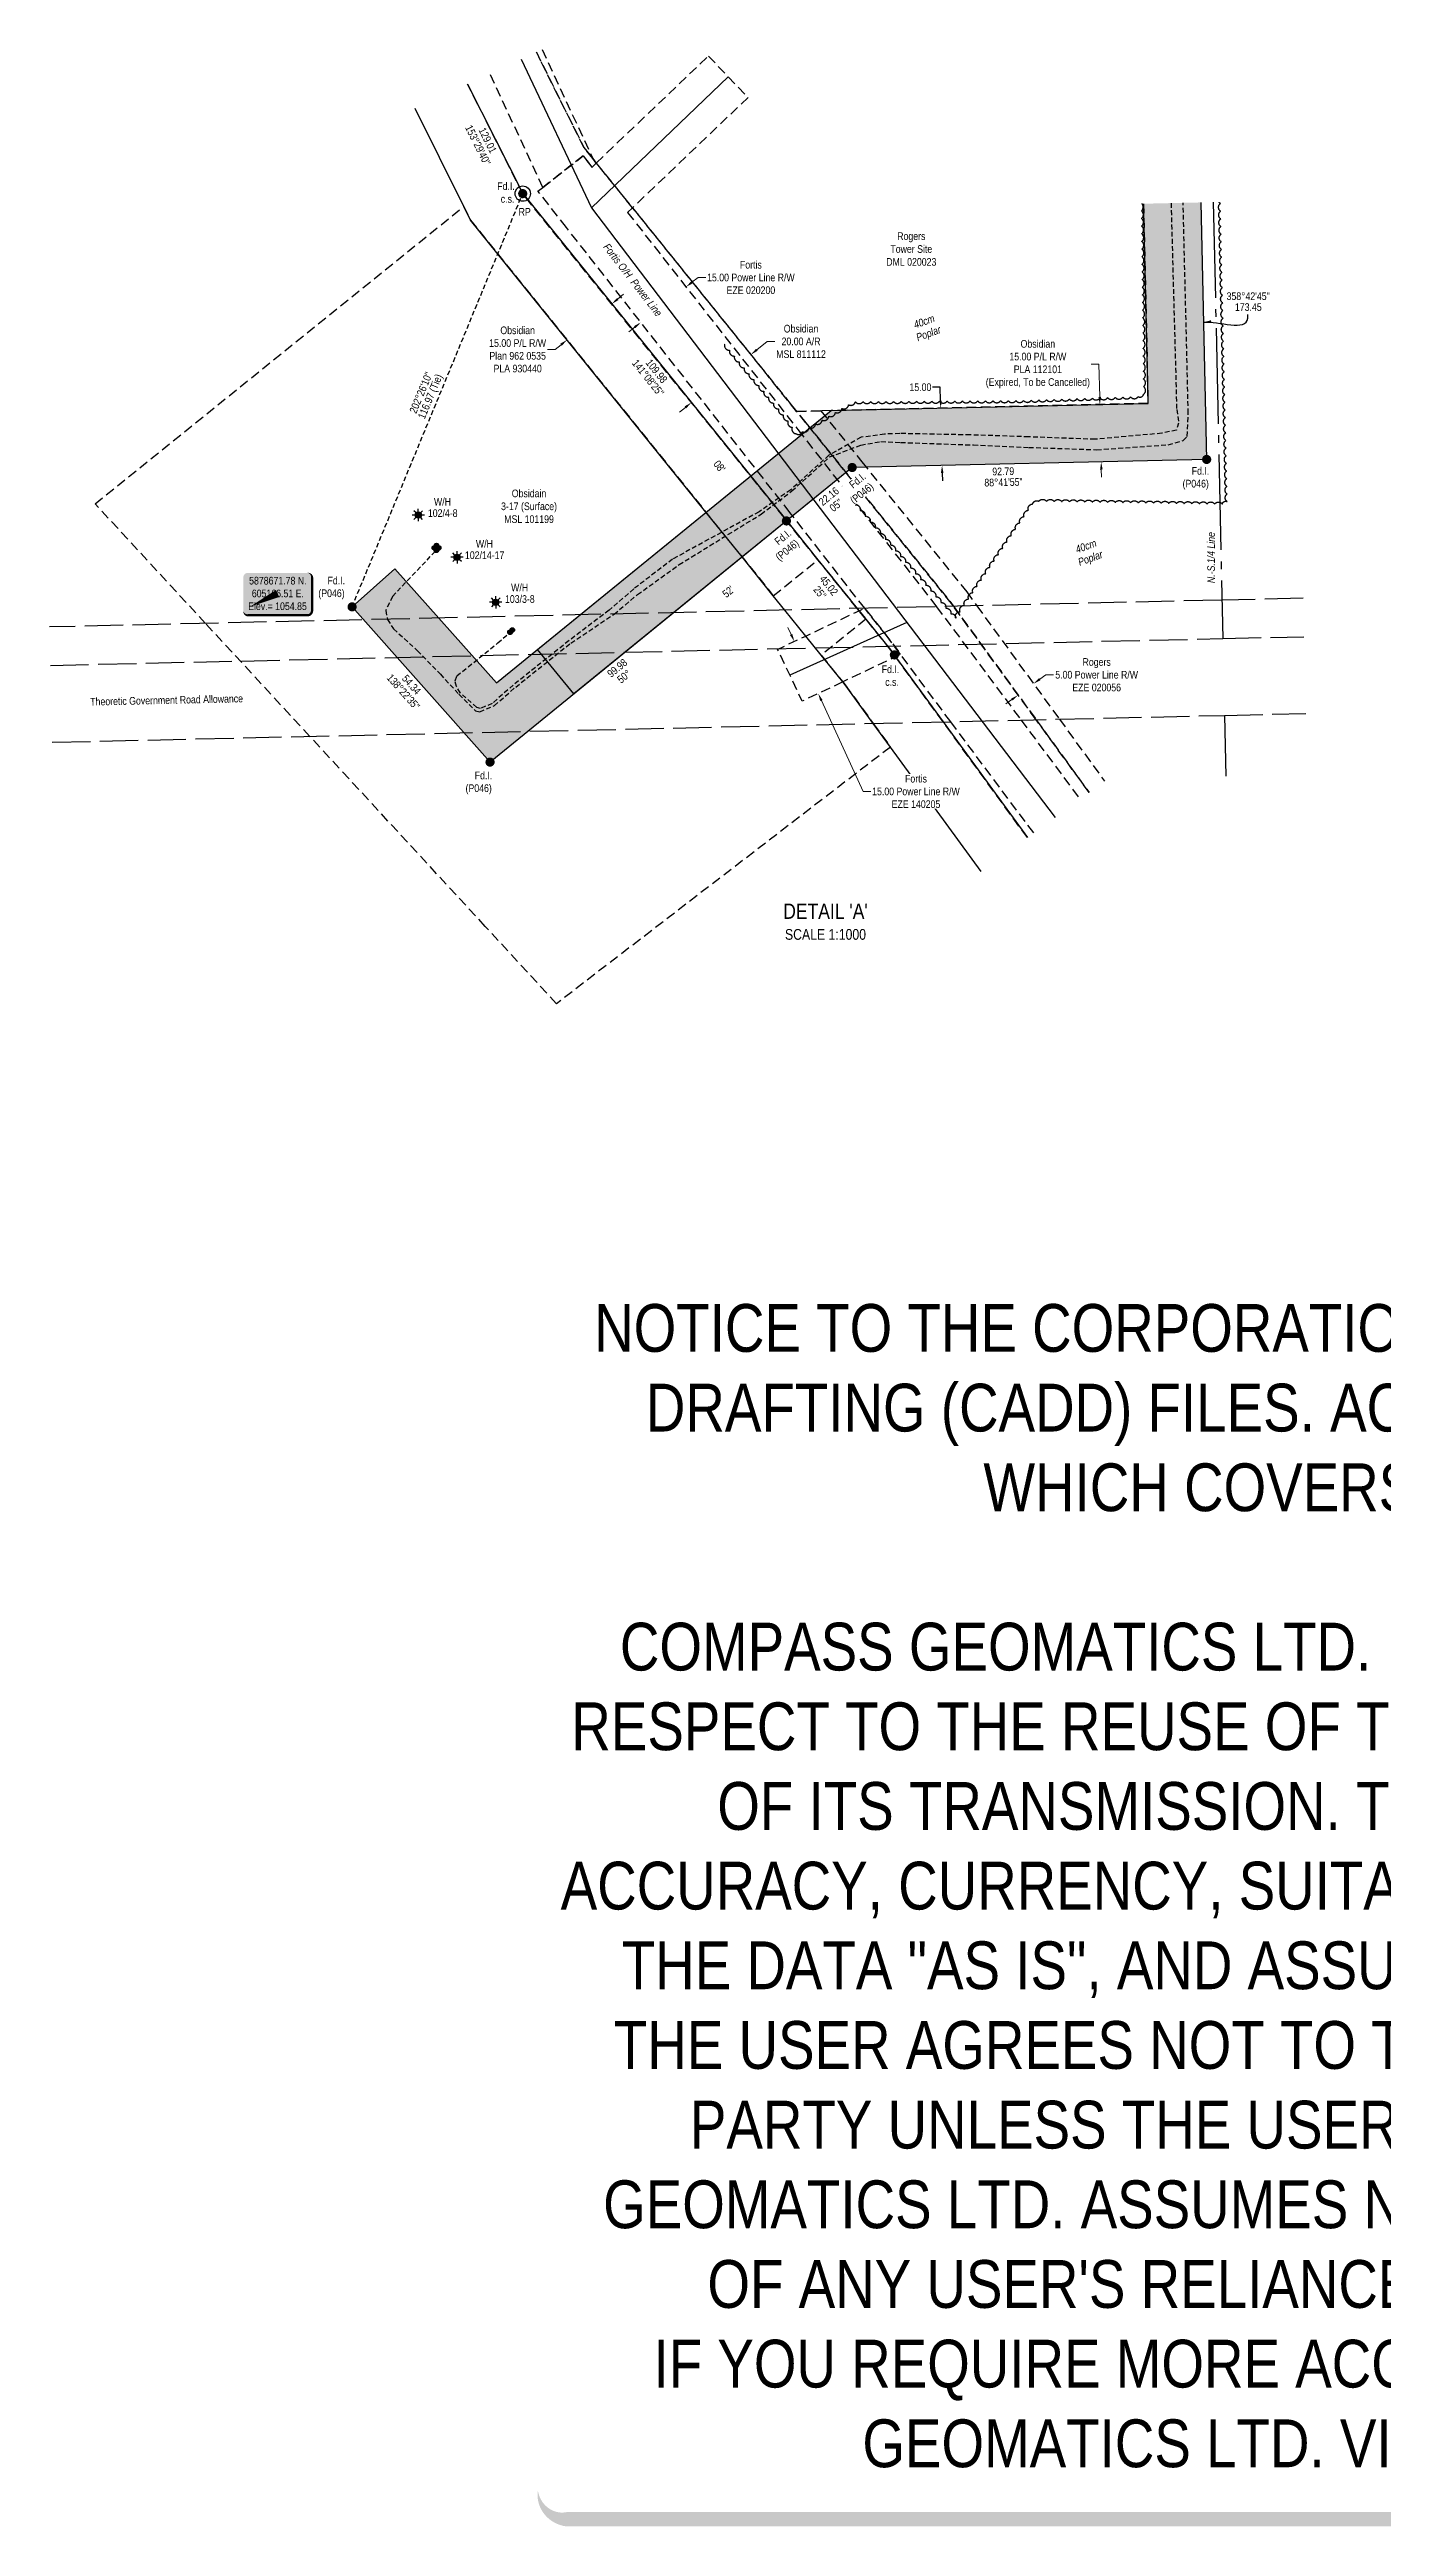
# Model space of a CAD drawing. Extents: x 602678 to 607820, y 5875898 to 5879587.
# Drawn here: x 602678 to 604421, y 5875898 to 5879138 of the extents above; entities that cross this region are included whole.
import ezdxf
from ezdxf.enums import TextEntityAlignment as Align

# ---------------------------------------------------------------- set-up
doc = ezdxf.new("R2010")
doc.units = 0
doc.header["$LTSCALE"] = 5
doc.header["$PDMODE"] = 34
doc.header["$PDSIZE"] = 0.03
for name, pattern in [('0', [1, 1, 0]), ('foc-ACCESSROAD', [3.75, 2.5, -1.25]), ('foc-FLOWLINE', [3.75, 2.5, -1.25]), ('foc-QUARTERLINE', [33, 25, -3, 2, -3]), ('foc-TIELINE', [1.875, 1.25, -0.625]), ('foc-UNSURVEYED', [12.5, 10, -2.5]), ('UG_PIPE', [1.875, 1.25, -0.625])]:
    doc.linetypes.add(name, pattern=pattern)
doc.layers.get('Defpoints').update_dxf_attribs({"color": 9})
for name, color, linetype in [('10', 1, 'Continuous'), ('35', 37, 'Continuous'), ('AS-PIPE-UG', 44, 'UG_PIPE'), ('AS-POWER', 104, 'foc-POWER'), ('AS-POWER-T', 104, 'Continuous'), ('AS-SYMBOL', 7, 'Continuous'), ('C-RW', 13, 'Continuous'), ('C-WS', 13, 'foc-ACCESSROAD'), ('C-WS-S', 8, 'Continuous'), ('DETAIL-T', 7, 'Continuous'), ('F-EZE', 190, 'foc-FLOWLINE'), ('F-WS', 190, 'foc-ACCESSROAD'), ('L-BD', 7, 'Continuous'), ('L-MON', 1, 'Continuous'), ('L-QSEC', 8, 'foc-QUARTERLINE'), ('L-ROAD-T', 7, 'Continuous'), ('L-SECQ', 8, 'foc-QUARTERLINE'), ('L-TIE', 7, 'foc-TIELINE'), ('L-USEC', 7, 'foc-UNSURVEYED'), ('P-PROPOSED', 10, 'Continuous'), ('P-PROPOSED-H', 21, 'Continuous'), ('P-TXT', 4, 'Continuous'), ('T-BUSH', 110, '0'), ('T-BUSH-T', 110, 'Continuous')]:
    doc.layers.add(name, color=color, linetype=linetype)
for name, color, linetype, lineweight in [('C-AR-T', 13, 'Continuous', 9), ('C-RW-T', 13, 'Continuous', 9), ('C-WS-T', 13, 'Continuous', 9), ('F-EZE-T', 190, 'Continuous', 9), ('F-WS-T', 190, 'Continuous', 9)]:
    doc.layers.add(name, color=color, linetype=linetype, lineweight=lineweight)
doc.layers.add('DISCLAIMER', color=7, linetype='Continuous', plot=False)
doc.styles.add('80', font='ARIALN.TTF', dxfattribs={"height": 10})
doc.styles.add('80CG', font='ARIALN.TTF', dxfattribs={"height": 10})
doc.styles.add('80L', font='ARIALN.TTF', dxfattribs={"height": 10})
doc.styles.add('80LS', font='ARIALNI.TTF', dxfattribs={"height": 10})
doc.styles.add('foc-LtypeFont', font='ARIALN.TTF', dxfattribs={"height": 7.35})
doc.styles.get("Standard").update_dxf_attribs({"font": 'ARIALN.TTF'})
doc.linetypes.add('foc-POWER', pattern='A,6,-1,["P",foc-LtypeFont,S=0.2,R=0,X=-0.625,Y=-0.75],-1.24,4', length=12.24)
doc.dimstyles.new('Compass 5 000', dxfattribs={"dimscale": 5, "dimtxt": 9, "dimasz": 2, "dimexe": 0.2, "dimexo": 0.0625, "dimgap": 0.5, "dimtad": 0, "dimtih": 1, "dimtoh": 1, "dimzin": 0, "dimdsep": 46, "dimtxsty": '80CG', "dimcen": 0.1, "dimse1": 1, "dimse2": 1, "dimclrd": 256, "dimclrt": 256, "dimaunit": 1, "dimadec": 4, "dimazin": 0, "dimtfac": 0.06, "dimtofl": 0, "dimtmove": 0, "dimatfit": 1, "dimfxl": 0.2, "dimtolj": 1, "dimtzin": 0, "dimlwd": -1, "dimarcsym": 0})

# ---------------------------------------------------------------- blocks, each defined once
blk = doc.blocks.new('fdia')
at = {"color": 255, "const_width": 1}
blk.add_lwpolyline([(-0.5, 0, 1), (0.5, 0, 1)], format="xyb", close=True, dxfattribs=at)
blk = doc.blocks.new('Fdiaa')
blk.add_blockref('fdia', (0, 0))
blk = doc.blocks.new('fdib')
at = {"color": 1, "const_width": 1.6}
blk.add_lwpolyline([(-0.4, 0, 1), (0.4, 0, 1)], format="xyb", close=True, dxfattribs=at)
at = {"color": 1}
blk.add_circle((0, 0), 0.8, dxfattribs=at)
blk = doc.blocks.new('Fdibb')
blk.add_blockref('fdib', (0, 0))
blk = doc.blocks.new('fdicc')
for name in ['Fdibb', 'Fdiaa']:
    blk.add_blockref(name, (0, 0))
blk = doc.blocks.new('FDI')
blk.add_blockref('fdicc', (0, 0))
blk = doc.blocks.new('GAS')
h = blk.add_hatch(color=255)
h.dxf.hatch_style = 1
edge = h.paths.add_edge_path()
edge.add_arc((0, 0), 0.9, 0, 360)
for p, q in [((-0.81, 0), (-1.62, 0)), ((-0.57, 0.57), (-1.14, 1.14)), ((0, 0.81), (0, 1.62)), ((0.57, 0.57), (1.14, 1.14)), ((1.62, 0), (0.81, 0)), ((-0.57, -0.57), (-1.14, -1.14)), ((0, -0.81), (0, -1.62)), ((1.14, -1.14), (0.57, -0.57))]:
    blk.add_line(p, q)
blk.add_circle((0, 0), 0.8)
blk = doc.blocks.new('RISER')
h = blk.add_hatch(color=255)
h.dxf.hatch_style = 1
edge = h.paths.add_edge_path()
edge.add_arc((0, 0), 0.7, 0, 360)
blk.add_hatch(color=13).paths.add_polyline_path([(0.58, -0.15), (-0.58, -0.15, 0.774597)])
at = {"color": 13}
blk.add_line((-0.58, -0.15), (0.58, -0.15), dxfattribs=at)
blk.add_circle((0, 0), 0.6, dxfattribs=at)
blk = doc.blocks.new('*D597')
at = {"layer": 'Defpoints', "color": 0, "transparency": 16777216}
for p in [(603815.4, 5878668), (603843.1, 5878668.6), (603817.1, 5878593)]:
    blk.add_point(p, dxfattribs=at)
at = {"layer": 'P-TXT', "transparency": 16777216}
for p, q in [((603842.4, 5878695.9), (603832.4, 5878695.9)), ((603842.8, 5878678.6), (603842.4, 5878695.9)), ((603845, 5878583.6), (603845.2, 5878573.6))]:
    blk.add_line(p, q, dxfattribs=at)
for points in [[(603844.5, 5878678.6), (603841.2, 5878678.5), (603843.1, 5878668.6)], [(603846.7, 5878583.7), (603843.3, 5878583.6), (603844.8, 5878593.6)]]:
    blk.add_solid(points, dxfattribs=at)
at = {"layer": 'P-TXT', "transparency": 16777216, "insert": (603816.5, 5878695.9), "char_height": 10, "attachment_point": 5, "style": '80CG'}
blk.add_mtext('\\A1;15.00', dxfattribs=at)
blk = doc.blocks.new('*D598')
at = {"layer": 'C-RW-T', "transparency": 16777216}
for p, q in [((603420.6, 5878811.2), (603428.4, 5878817.5)), ((603338.9, 5878745.3), (603328.9, 5878745.3)), ((603346.7, 5878751.6), (603338.9, 5878745.3))]:
    blk.add_line(p, q, dxfattribs=at)
for points in [[(603419.6, 5878812.5), (603421.6, 5878809.9), (603412.8, 5878804.9)], [(603345.6, 5878752.9), (603347.7, 5878750.3), (603354.5, 5878757.9)]]:
    blk.add_solid(points, dxfattribs=at)
at = {"layer": 'Defpoints', "color": 0, "transparency": 16777216}
for p in [(603415.1, 5878802.1), (603354.5, 5878757.9), (603356.7, 5878755)]:
    blk.add_point(p, dxfattribs=at)
at = {"layer": 'C-RW-T', "transparency": 16777216, "insert": (603289.8, 5878745.3), "char_height": 10, "attachment_point": 5, "style": '80CG'}
blk.add_mtext('\\A1;Obsidian\\P15.00 P/L R/W\\PPlan 962 0535\\PPLA 930440', dxfattribs=at)
blk = doc.blocks.new('*D599')
at = {"layer": 'Defpoints', "color": 0, "transparency": 16777216}
for p in [(603505.9, 5878832.3), (603510, 5878827.1), (603446.8, 5878786)]:
    blk.add_point(p, dxfattribs=at)
at = {"layer": 'F-EZE-T', "transparency": 16777216}
for p, q in [((603517.8, 5878833.3), (603525.7, 5878839.4)), ((603525.7, 5878839.4), (603535.7, 5878839.4)), ((603443.1, 5878774.6), (603435.2, 5878768.4))]:
    blk.add_line(p, q, dxfattribs=at)
for points in [[(603516.8, 5878834.6), (603518.9, 5878831.9), (603510, 5878827.1)], [(603442, 5878775.9), (603444.1, 5878773.3), (603450.9, 5878780.8)]]:
    blk.add_solid(points, dxfattribs=at)
at = {"layer": 'F-EZE-T', "transparency": 16777216, "insert": (603594.8, 5878839.4), "char_height": 10, "attachment_point": 5, "style": '80CG'}
blk.add_mtext('\\A1;\\A1;Fortis\\P15.00 Power Line R/W\\PEZE 020200', dxfattribs=at)
blk = doc.blocks.new('*D600')
at = {"layer": 'C-AR-T', "transparency": 16777216}
for p, q in [((603602.6, 5878744.9), (603616.2, 5878755.8)), ((603616.2, 5878755.8), (603626.2, 5878755.8)), ((603509.2, 5878669.6), (603501.4, 5878663.3))]:
    blk.add_line(p, q, dxfattribs=at)
for points in [[(603601.5, 5878746.2), (603603.6, 5878743.6), (603594.8, 5878738.6)], [(603508.1, 5878670.9), (603510.2, 5878668.3), (603516.9, 5878675.8)]]:
    blk.add_solid(points, dxfattribs=at)
at = {"layer": 'Defpoints', "color": 0, "transparency": 16777216}
for p in [(603586.8, 5878748.5), (603594.8, 5878738.6), (603509, 5878685.7)]:
    blk.add_point(p, dxfattribs=at)
at = {"layer": 'C-AR-T', "transparency": 16777216, "insert": (603660.4, 5878755.8), "char_height": 10, "attachment_point": 5, "style": '80CG'}
blk.add_mtext('\\A1;Obsidian\\P20.00 A/R\\PMSL 811112', dxfattribs=at)
blk = doc.blocks.new('*D601')
at = {"layer": 'Defpoints', "color": 0, "transparency": 16777216}
for p in [(603879.5, 5878382.5), (603899.7, 5878397.2), (603964.5, 5878308.2)]:
    blk.add_point(p, dxfattribs=at)
at = {"layer": 'F-EZE-T', "transparency": 16777216}
for p, q in [((603972.6, 5878314), (603980.7, 5878319.9)), ((603980.7, 5878319.9), (603990.7, 5878319.9)), ((603936.2, 5878287.5), (603928.2, 5878281.7))]:
    blk.add_line(p, q, dxfattribs=at)
for points in [[(603971.6, 5878315.4), (603973.6, 5878312.7), (603964.5, 5878308.2)], [(603935.3, 5878288.9), (603937.2, 5878286.2), (603944.3, 5878293.4)]]:
    blk.add_solid(points, dxfattribs=at)
at = {"layer": 'F-EZE-T', "transparency": 16777216, "insert": (604047, 5878319.9), "char_height": 10, "attachment_point": 5, "style": '80CG'}
blk.add_mtext('\\A1;Rogers\\P5.00 Power Line R/W\\PEZE 020056', dxfattribs=at)
blk = doc.blocks.new('*D602')
at = {"layer": 'Defpoints', "color": 0, "transparency": 16777216}
for p in [(603650.5, 5878363), (603681.7, 5878294.8), (603682.9, 5878295.3)]:
    blk.add_point(p, dxfattribs=at)
at = {"layer": 'F-EZE-T', "transparency": 16777216}
for p, q in [((603647.5, 5878372.6), (603643.3, 5878381.7)), ((603687, 5878286.2), (603741.6, 5878167.3)), ((603741.6, 5878167.3), (603751.6, 5878167.3))]:
    blk.add_line(p, q, dxfattribs=at)
for points in [[(603649, 5878373.3), (603645.9, 5878371.9), (603651.6, 5878363.5)], [(603688.6, 5878286.9), (603685.5, 5878285.6), (603682.9, 5878295.3)]]:
    blk.add_solid(points, dxfattribs=at)
at = {"layer": 'F-EZE-T', "transparency": 16777216, "insert": (603810.7, 5878167.3), "char_height": 10, "attachment_point": 5, "style": '80CG', "bg_fill": 3, "box_fill_scale": 1.1, "bg_fill_color": 256, "bg_fill_true_color": 13158600, "bg_fill_transparency": 0}
blk.add_mtext('\\A1;\\A1;Fortis\\P15.00 Power Line R/W\\PEZE 140205', dxfattribs=at)
blk = doc.blocks.new('*D603')
at = {"layer": 'C-RW-T', "transparency": 16777216}
for p, q in [((604050, 5878726.2), (604040, 5878726.2)), ((604051, 5878683.3), (604050, 5878726.2)), ((604053.1, 5878588.4), (604053.4, 5878578.4))]:
    blk.add_line(p, q, dxfattribs=at)
for points in [[(604052.7, 5878683.4), (604049.3, 5878683.3), (604051.2, 5878673.3)], [(604054.8, 5878588.4), (604051.5, 5878588.3), (604052.9, 5878598.4)]]:
    blk.add_solid(points, dxfattribs=at)
at = {"layer": 'Defpoints', "color": 0, "transparency": 16777216}
for p in [(604051.2, 5878673.3), (604053.3, 5878673.4), (604055, 5878598.4)]:
    blk.add_point(p, dxfattribs=at)
at = {"layer": 'C-RW-T', "transparency": 16777216, "insert": (603970.1, 5878726.2), "char_height": 10, "attachment_point": 5, "style": '80CG'}
blk.add_mtext('\\A1;Obsidian\\P15.00 P/L R/W\\PPLA 112101\\P(Expired, To be Cancelled)', dxfattribs=at)
blk = doc.blocks.new('*U606')
at = {"layer": '35', "color": 3}
blk.add_circle((0, 0), 10, dxfattribs=at)
at = {"layer": '35', "color": 3, "style": '80'}
blk.add_attdef('RP_001', (-5.4, -28.8), '', height=10, dxfattribs=at)
blk = doc.blocks.new('*U619')
h = blk.add_hatch(color=254)
edge = h.paths.add_edge_path()
edge.add_line((-39, -28.5), (39, -28.5))
edge.add_arc((39, -22.5), 6, 270, 360)
edge.add_line((45, -22.5), (45, 21))
edge.add_arc((39, 21), 6, 0, 90)
edge.add_line((39, 27), (-39, 27))
edge.add_arc((-39, 21), 6, 90, 180)
edge.add_line((-45, 21), (-45, -22.5))
edge.add_arc((-39, -22.5), 6, 180, 270)
at = {"color": 1, "flags": 128}
blk.add_lwpolyline([(-39, -28.5, 3, 3, 0), (39, -28.5, 3, 3, 0.414214), (45, -22.5, 3, 3, 0), (45, 21, 3, 0, 0.414214), (39, 27, 0, 0, 0), (-39, 27, 0, 0, 0.414214), (-45, 21, 0, 0, 0), (-45, -22.5, 0, 3, 0.414214)], format="xyseb", close=True, dxfattribs=at)
blk.add_lwpolyline([(-36.1, -17.2, 0, 10, 0), (0, 0, 5, 5, 0)], format="xyseb", dxfattribs=at)
at = {"color": 1, "style": '80'}
blk.add_attdef('ENTER_TEXT_001', (-36, -5), '', height=10, dxfattribs=at)
blk = doc.blocks.new('Disclaimer_Legal')
at = {"layer": 'DISCLAIMER', "color": 254, "flags": 128}
blk.add_lwpolyline([(-3612.9, -1104.6, 37.5, 37.5, 0), (4096.1, -1104.6, 37.5, 37.5, 0.414214), (4171.1, -1029.6, 37.5, 37.5, 0), (4171.1, 2078.7, 37.5, 0, 0.414214), (4096.1, 2153.7, 0, 0, 0), (-3612.9, 2153.7, 0, 0, 0.414214), (-3687.9, 2078.7, 0, 0, 0), (-3687.9, -1029.6, 0, 37.5, 0.414214)], format="xyseb", close=True, dxfattribs=at)
at = {"layer": 'DISCLAIMER', "color": 254, "insert": (241.6, 533.9), "char_height": 125, "width": 7717.568, "attachment_point": 5, "style": '80'}
blk.add_mtext('NOTICE TO THE CORPORATION, PERSON &/OR PERSONS REGARDING THIS COMPUTER AIDED DESIGN AND DRAFTING (CADD) FILES. ACCEPTANCE OF THE CADD DATA IS BASED ON THE FOLLOWING DISCLAIMER WHICH COVERS ALL CADD DATA RECIEVED FROM COMPASS GEOMATICS LTD.\\P{\\fArial Narrow|b1|i0|c0|p34;DISCLAIMER}\\PCOMPASS GEOMATICS LTD. MAKES NO REPRESENTATION OR WARRANTIES, EXPRESS OR IMPLIED, WITH RESPECT TO THE REUSE OF THE DATA PROVIDED HEREWITH, REGARDLESS OF ITS FORMAT OR THE MEANS OF ITS TRANSMISSION. THERE IS NO GUARANTEE OR REPRESENTATION TO THE USER AS TO THE ACCURACY, CURRENCY, SUITABILITY OR RELIABILITY OF THIS DATA FOR ANY PURPOSE. THE USER ACCEPTS THE DATA "AS IS", AND ASSUMES ALL RISKS ASSOCIATED WITH ITS USE. BY ACCEPTANCE OF THIS DATA, THE USER AGREES NOT TO TRANSMIT THIS DATA OR PROVIDE ACCESS OR ANY PART OF IT TO ANOTHER PARTY UNLESS THE USER SHALL INCLUDE WITH THE DATA A COPY OF THIS DISCLAIMER. COMPASS GEOMATICS LTD. ASSUMES NO RESPONSIBILITY FOR ACTUAL OR CONSEQUENTIAL DAMAGE AS A RESULT OF ANY USER\'S RELIANCE ON THIS DATA. THIS CADD FILE IS FOR ILLUSTRATION PURPOSES ONLY.\\PIF YOU REQUIRE MORE ACCURATE INFORMATION, PLEASE CONTACT DARCI ANGLEHART AT COMPASS GEOMATICS LTD. VIA EMAIL: darci.anglehart@compassgeomatics.ca OR CELL: 506-961-7292', dxfattribs=at)

msp = doc.modelspace()

# ---------------------------------------------------------------- hatches: boundary and pattern name
at = {"layer": 'P-PROPOSED-H'}
h = msp.add_hatch(color=256, dxfattribs=at)
h.dxf.hatch_style = 1
h.paths.add_polyline_path([(604183.292, 5878937.619), (604108.342, 5878935.934), (604114.216, 5878674.748), (603699.819, 5878665.332), (603262.079, 5878309.179), (603129.356, 5878458.543), (603073.316, 5878408.747), (603253.716, 5878205.727), (603727.206, 5878590.967), (604190.851, 5878601.502)])

# ---------------------------------------------------------------- linework, layer by layer
at = {"layer": 'AS-PIPE-UG'}
for p, q in [((604144.264, 5878936.742), (604151.641, 5878666.862)), ((604166.831, 5878662.077), (604160.067, 5878937.097)), ((604151.641, 5878666.862), (604154.136, 5878649.112)), ((604165.416, 5878631.707), (604166.831, 5878662.077)), ((603738.971, 5878630.492), (603696.846, 5878607.132)), ((603738.416, 5878620.197), (603764.951, 5878625.017)), ((603769.726, 5878634.642), (603738.971, 5878630.492)), ((603764.951, 5878625.017), (603790.886, 5878623.737)), ((603789.581, 5878635.377), (603769.726, 5878634.642)), ((603881.676, 5878633.617), (603789.581, 5878635.377)), ((603958.021, 5878631.012), (603881.676, 5878633.617)), ((604044.946, 5878627.822), (603958.021, 5878631.012)), ((604132.141, 5878635.767), (604044.946, 5878627.822)), ((604151.226, 5878639.907), (604132.141, 5878635.767)), ((604140.571, 5878620.802), (604160.306, 5878626.232)), ((604154.136, 5878649.112), (604151.226, 5878639.907)), ((604160.306, 5878626.232), (604165.416, 5878631.707)), ((603696.846, 5878607.132), (603646.971, 5878561.967)), ((603648.461, 5878560.247), (603697.721, 5878604.827)), ((603697.721, 5878604.827), (603738.416, 5878620.197)), ((603790.886, 5878623.737), (603885.826, 5878620.442)), ((603885.826, 5878620.442), (603958.331, 5878617.307)), ((603958.331, 5878617.307), (604047.201, 5878614.207)), ((604047.201, 5878614.207), (604140.571, 5878620.802)), ((603646.971, 5878561.967), (603605.621, 5878533.087)), ((603608.201, 5878529.977), (603648.461, 5878560.247)), ((603605.621, 5878533.087), (603492.311, 5878471.027)), ((603500.966, 5878463.977), (603608.201, 5878529.977)), ((603126.031, 5878422.412), (603183.581, 5878482.822)), ((603492.311, 5878471.027), (603441.696, 5878432.157)), ((603446.681, 5878424.857), (603500.966, 5878463.977)), ((603441.696, 5878432.157), (603409.361, 5878404.342)), ((603126.031, 5878422.412), (603117.351, 5878404.037)), ((603117.351, 5878404.037), (603119.541, 5878392.327)), ((603409.361, 5878404.342), (603356.981, 5878364.522)), ((603359.306, 5878361.457), (603415.991, 5878399.092)), ((603415.991, 5878399.092), (603446.681, 5878424.857)), ((603119.541, 5878392.327), (603127.531, 5878379.837)), ((603127.531, 5878379.837), (603158.846, 5878351.322)), ((603263.941, 5878361.482), (603279.911, 5878375.527)), ((603158.846, 5878351.322), (603188.791, 5878320.602)), ((603210.361, 5878318.542), (603263.941, 5878361.482)), ((603356.981, 5878364.522), (603284.096, 5878306.377)), ((603287.246, 5878303.887), (603359.306, 5878361.457)), ((603188.791, 5878320.602), (603213.096, 5878294.367)), ((603207.896, 5878312.132), (603210.361, 5878318.542)), ((603209.661, 5878304.717), (603207.896, 5878312.132)), ((603215.076, 5878296.012), (603209.661, 5878304.717)), ((603284.096, 5878306.377), (603256.511, 5878282.407)), ((603259.371, 5878279.667), (603287.246, 5878303.887)), ((603213.096, 5878294.367), (603234.541, 5878272.927)), ((603236.226, 5878277.272), (603215.076, 5878296.012)), ((603234.541, 5878272.927), (603240.381, 5878271.487)), ((603241.126, 5878275.767), (603236.226, 5878277.272)), ((603240.381, 5878271.487), (603259.371, 5878279.667)), ((603256.511, 5878282.407), (603241.126, 5878275.767))]:
    msp.add_line(p, q, dxfattribs=at)
at = {"layer": 'AS-POWER', "flags": 128}
for points in [[(603294.206, 5879124.757), (603386.521, 5878930.575), (603992.659, 5878133.417)], [(603386.521, 5878930.575), (603565.177, 5879101.958)], [(603798.756, 5878388.428), (603645.911, 5878319.308)]]:
    msp.add_lwpolyline(points, dxfattribs=at)
at = {"layer": 'C-RW'}
for points in [[(603224.324, 5879092.198), (603296.436, 5878949.122), (603591.08, 5878583.981), (603638.157, 5878525.522), (603682.498, 5878470.438), (603733.872, 5878406.596), (603736.235, 5878403.675), (603745.263, 5878392.511), (603777.722, 5878352.209), (603784.125, 5878343.418), (603846.098, 5878258.322), (603956.345, 5878106.967)], [(603895.748, 5878062.831), (603777.315, 5878225.432), (603754.876, 5878256.226), (603718.203, 5878306.585), (603714.97, 5878310.592), (603686.834, 5878345.504), (603666.589, 5878370.613), (603639.328, 5878404.423), (603624.113, 5878423.317), (603581.468, 5878476.227), (603534.372, 5878534.66), (603228.231, 5878914.494), (603219.267, 5878932.458), (603156, 5879060.364)], [(604183.292, 5878937.619), (604190.851, 5878601.502), (603727.206, 5878590.967), (603363.174, 5878294.784), (603315.86, 5878352.936), (603699.819, 5878665.332), (604114.216, 5878674.748), (604108.342, 5878935.934)]]:
    msp.add_lwpolyline(points, dxfattribs=at)
at = {"layer": 'C-WS'}
for points in [[(603314.261, 5879134.101), (603376.392, 5879009.569), (603388.095, 5878995.05), (603392.567, 5878989.171), (603440.02, 5878930.626), (603647.61, 5878673.074), (603666.531, 5878649.598), (603713.63, 5878591.161), (603857.154, 5878413.092), (603859.792, 5878409.485), (603967.853, 5878261.117), (604037.224, 5878165.877)], [(603956.345, 5878106.967), (603846.098, 5878258.322), (603784.125, 5878343.418), (603777.722, 5878352.209), (603745.263, 5878392.511), (603736.235, 5878403.675), (603733.872, 5878406.596), (603682.498, 5878470.438), (603638.157, 5878525.522), (603591.08, 5878583.981), (603296.436, 5878949.122), (603224.324, 5879092.198)]]:
    msp.add_lwpolyline(points, dxfattribs=at)
msp.add_lwpolyline([(603581.468, 5878476.227), (603624.113, 5878423.317), (603682.498, 5878470.438), (603733.872, 5878406.596), (603736.235, 5878403.675), (603745.263, 5878392.511), (603686.834, 5878345.504), (603714.97, 5878310.592), (603718.203, 5878306.585), (603754.876, 5878256.226), (603777.315, 5878225.432), (603340.607, 5877889.77), (603247.368, 5877990.918), (603018.046, 5878239.315), (602881.668, 5878387.045), (602737.282, 5878543.476), (603219.267, 5878932.458), (603228.231, 5878914.494), (603534.372, 5878534.66), (603581.468, 5878476.227)], close=True, dxfattribs=at)
at = {"layer": 'F-EZE'}
for points in [[(603321.695, 5879137.564), (603388.095, 5878995.05), (603392.567, 5878989.171), (603387.047, 5878983.805), (603375.456, 5878998.585), (603322.878, 5878957.346), (603253.679, 5879105.875)], [(603964.631, 5878113.003), (603856.13, 5878258.553), (603790.548, 5878346.484), (603772.209, 5878371.085), (603743.647, 5878406.817), (603645.857, 5878532.221), (603599.511, 5878591.317), (603353.522, 5878904.956), (603316.409, 5878952.272), (603322.878, 5878957.346), (603375.456, 5878998.585), (603387.047, 5878983.805), (603392.567, 5878989.171), (603539.27, 5879129.099), (603591.084, 5879074.817), (603440.02, 5878930.626), (603433.576, 5878924.483), (603656.212, 5878640.623), (603702.56, 5878581.531), (603831.557, 5878417.065), (603837.582, 5878408.976), (603948.146, 5878260.663), (604025.288, 5878157.183)], [(604037.224, 5878165.877), (603967.853, 5878261.117), (603859.792, 5878409.485), (603857.154, 5878413.092), (603713.63, 5878591.161), (603666.531, 5878649.598), (603654.676, 5878664.306), (603686.225, 5878665.023), (603739.953, 5878598.365), (603877.015, 5878428.318), (603890.221, 5878410.188), (603998.284, 5878261.816), (604057.439, 5878180.6)]]:
    msp.add_lwpolyline(points, dxfattribs=at)
at = {"layer": 'F-EZE', "flags": 128}
msp.add_lwpolyline([(603714.97, 5878310.592), (603661.985, 5878285.444), (603629.838, 5878353.172), (603666.589, 5878370.616), (603736.235, 5878403.675), (603743.647, 5878406.824), (603772.343, 5878370.894), (603790.541, 5878346.473), (603784.125, 5878343.418), (603714.97, 5878310.592)], close=True, dxfattribs=at)
at = {"layer": 'F-WS'}
msp.add_lwpolyline([(604108.342, 5878935.934), (604114.216, 5878674.748), (603699.819, 5878665.332), (603686.225, 5878665.023), (603654.676, 5878664.306), (603440.02, 5878930.626), (603392.567, 5878989.171), (603388.095, 5878995.05), (603376.392, 5879009.569), (603314.261, 5879134.101)], dxfattribs=at)
at = {"layer": 'L-QSEC', "flags": 128}
msp.add_lwpolyline([(604214.145, 5878266.776), (604215.879, 5878187.346)], dxfattribs=at)
at = {"layer": 'L-SECQ', "flags": 128}
msp.add_lwpolyline([(604199.494, 5878937.993), (604211.952, 5878367.307)], dxfattribs=at)
at = {"layer": 'L-TIE'}
msp.add_line((603073.316, 5878408.747), (603296.436, 5878949.122), dxfattribs=at)
at = {"layer": 'L-USEC', "flags": 128}
for points in [[(604210.855, 5878417.566), (602677.639, 5878382.453)], [(604316.902, 5878419.994), (604210.855, 5878417.566)], [(602678.79, 5878332.196), (604211.952, 5878367.307)], [(604211.952, 5878367.307), (604318.053, 5878369.737)], [(604214.144, 5878266.789), (604320.355, 5878269.221)], [(602681.092, 5878231.68), (604214.144, 5878266.789)]]:
    msp.add_lwpolyline(points, dxfattribs=at)
at = {"layer": 'T-BUSH', "flags": 128}
for points in [[(603560.539, 5878752.072, 0.52056705), (603566.939, 5878744.393, 0.52056705), (603573.339, 5878736.714, 0.52056705), (603579.738, 5878729.036, 0.52056705), (603586.138, 5878721.357, 0.52056705), (603592.538, 5878713.678, 0.52056705), (603598.937, 5878706, 0.52056705), (603605.337, 5878698.321, 0.52056705), (603611.736, 5878690.643, 0.52056705), (603618.136, 5878682.964, 0.52056705), (603624.536, 5878675.285, 0.52056705), (603630.935, 5878667.607, 0.52056705), (603637.335, 5878659.928, 0.52056705), (603643.399, 5878652.004, 0.52056705), (603648.77, 5878643.574, 0.52056705), (603654.141, 5878635.144, 0.52056705), (603662.195, 5878637.815, 0.52056705), (603670.823, 5878642.863, 0.52056705), (603679.451, 5878647.91, 0.52056705), (603688.079, 5878652.957, 0.52056705), (603696.707, 5878658.005, 0.52056705), (603705.335, 5878663.052, 0.52056705), (603713.962, 5878668.099, 0.52056705), (603722.59, 5878673.147, 0.52056705), (603731.539, 5878677.026, 0.52056705), (603741.535, 5878677.093, 0.52056705), (603751.53, 5878677.16, 0.52056705), (603761.526, 5878677.227, 0.52056705), (603771.521, 5878677.294, 0.52056705), (603781.517, 5878677.361, 0.52056705), (603791.513, 5878677.428, 0.52056705), (603801.508, 5878677.495, 0.52056705), (603811.504, 5878677.562, 0.52056705), (603821.499, 5878677.629, 0.52056705), (603831.495, 5878677.696, 0.52056705), (603841.491, 5878677.763, 0.52056705), (603851.486, 5878677.83, 0.52056705), (603861.482, 5878677.898, 0.52056705), (603871.477, 5878677.965, 0.52056705), (603881.473, 5878678.032, 0.52056705), (603891.469, 5878678.099, 0.52056705), (603901.464, 5878678.166, 0.52056705), (603911.46, 5878678.233, 0.52056705), (603921.455, 5878678.3, 0.52056705), (603931.451, 5878678.367, 0.52056705), (603941.446, 5878678.434, 0.52056705), (603951.439, 5878678.628, 0.52056705), (603961.43, 5878678.968, 0.52056705), (603971.42, 5878679.308, 0.52056705), (603981.41, 5878679.648, 0.52056705), (603991.4, 5878679.988, 0.52056705), (604001.39, 5878680.328, 0.52056705), (604011.38, 5878680.668, 0.52056705), (604021.37, 5878681.008, 0.52056705), (604031.36, 5878681.348, 0.52056705), (604041.35, 5878681.688, 0.52056705), (604051.34, 5878682.028, 0.52056705), (604061.33, 5878682.368, 0.52056705), (604071.32, 5878682.708, 0.52056705), (604081.31, 5878683.048, 0.52056705), (604091.3, 5878683.388, 0.52056705), (604101.29, 5878683.728, 0.52056705), (604108.466, 5878686.755, 0.52056705), (604108.34, 5878696.75, 0.52056705), (604108.215, 5878706.745, 0.52056705), (604108.089, 5878716.74, 0.52056705), (604107.964, 5878726.735, 0.52056705), (604107.838, 5878736.73, 0.52056705), (604107.713, 5878746.725, 0.52056705), (604107.587, 5878756.72, 0.52056705), (604107.462, 5878766.715, 0.52056705), (604107.336, 5878776.71, 0.52056705), (604107.211, 5878786.705, 0.52056705), (604107.085, 5878796.7, 0.52056705), (604106.96, 5878806.695, 0.52056705), (604106.834, 5878816.69, 0.52056705), (604106.709, 5878826.685, 0.52056705), (604106.583, 5878836.68, 0.52056705), (604106.458, 5878846.675, 0.52056705), (604106.333, 5878856.67, 0.52056705), (604106.207, 5878866.665, 0.52056705), (604106.082, 5878876.66, 0.52056705), (604105.956, 5878886.655, 0.52056705), (604105.831, 5878896.65, 0.52056705), (604105.705, 5878906.645, 0.52056705), (604105.58, 5878916.64, 0.52056705), (604105.454, 5878926.635, 0.46083172), (604106.165, 5878935.885, 0.46083172)], [(603731.051, 5878542.205, -0.52056705), (603737.641, 5878534.689, -0.52056705), (603744.231, 5878527.173, -0.52056705), (603750.82, 5878519.657, -0.52056705), (603757.41, 5878512.141, -0.52056705), (603764, 5878504.625, -0.52056705), (603770.59, 5878497.109, -0.52056705), (603777.18, 5878489.593, -0.52056705), (603783.77, 5878482.077, -0.52056705), (603790.359, 5878474.561, -0.52056705), (603796.949, 5878467.045, -0.52056705), (603803.539, 5878459.529, -0.52056705), (603810.129, 5878452.013, -0.52056705), (603816.719, 5878444.497, -0.52056705), (603823.309, 5878436.98, -0.52056705), (603829.898, 5878429.464, -0.52056705), (603836.488, 5878421.948, -0.52056705), (603843.078, 5878414.432, -0.52056705), (603849.668, 5878406.916, -0.52056705), (603856.258, 5878399.4, -0.52056705), (603862.704, 5878394.157, -0.52056705), (603868.298, 5878402.441, -0.52056705), (603873.891, 5878410.726, -0.52056705), (603879.484, 5878419.01, -0.52056705), (603885.077, 5878427.295, -0.52056705), (603890.67, 5878435.579, -0.52056705), (603896.263, 5878443.864, -0.52056705), (603901.857, 5878452.148, -0.52056705), (603907.45, 5878460.433, -0.52056705), (603913.043, 5878468.717, -0.52056705), (603918.636, 5878477.002, -0.52056705), (603924.229, 5878485.286, -0.52056705), (603929.823, 5878493.571, -0.52056705), (603935.416, 5878501.855, -0.52056705), (603941.009, 5878510.14, -0.52056705), (603946.602, 5878518.424, -0.52056705), (603952.195, 5878526.708, -0.52056705), (603957.789, 5878534.993, -0.52056705), (603963.382, 5878543.277, -0.52056705), (603971.464, 5878546.789, -0.52056705), (603981.458, 5878546.632, -0.52056705), (603991.453, 5878546.476, -0.52056705), (604001.447, 5878546.319, -0.52056705), (604011.442, 5878546.162, -0.52056705), (604021.436, 5878546.005, -0.52056705), (604031.431, 5878545.849, -0.52056705), (604041.426, 5878545.692, -0.52056705), (604051.42, 5878545.535, -0.52056705), (604061.415, 5878545.379, -0.52056705), (604071.409, 5878545.222, -0.52056705), (604081.404, 5878545.065, -0.52056705), (604091.399, 5878544.908, -0.52056705), (604101.393, 5878544.752, -0.52056705), (604111.388, 5878544.595, -0.52056705), (604121.382, 5878544.438, -0.52056705), (604131.377, 5878544.281, -0.52056705), (604141.371, 5878544.125, -0.52056705), (604151.366, 5878543.968, -0.52056705), (604161.361, 5878543.811, -0.52056705), (604171.355, 5878543.654, -0.52056705), (604181.35, 5878543.498, -0.52056705), (604191.344, 5878543.341, -0.52056705), (604201.339, 5878543.184, -0.52056705), (604211.334, 5878543.027, -0.52056705), (604217.827, 5878546.346, -0.52056705), (604217.596, 5878556.34, -0.52056705), (604217.365, 5878566.333, -0.52056705), (604217.135, 5878576.326, -0.52056705), (604216.904, 5878586.319, -0.52056705), (604216.673, 5878596.312, -0.52056705), (604216.443, 5878606.305, -0.52056705), (604216.212, 5878616.298, -0.52056705), (604215.981, 5878626.292, -0.52056705), (604215.751, 5878636.285, -0.52056705), (604215.52, 5878646.278, -0.52056705), (604215.289, 5878656.271, -0.52056705), (604215.058, 5878666.264, -0.52056705), (604214.828, 5878676.257, -0.52056705), (604214.597, 5878686.251, -0.52056705), (604214.366, 5878696.244, -0.52056705), (604214.136, 5878706.237, -0.52056705), (604213.905, 5878716.23, -0.52056705), (604213.674, 5878726.223, -0.52056705), (604213.444, 5878736.216, -0.52056705), (604213.213, 5878746.209, -0.52056705), (604212.982, 5878756.203, -0.52056705), (604212.752, 5878766.196, -0.52056705), (604212.521, 5878776.189, -0.52056705), (604212.29, 5878786.182, -0.52056705), (604212.06, 5878796.175, -0.52056705), (604211.829, 5878806.168, -0.52056705), (604211.598, 5878816.162, -0.52056705), (604211.368, 5878826.155, -0.52056705), (604211.137, 5878836.148, -0.52056705), (604210.906, 5878846.141, -0.52056705), (604210.676, 5878856.134, -0.52056705), (604210.445, 5878866.127, -0.52056705), (604210.214, 5878876.121, -0.52056705), (604209.984, 5878886.114, -0.52056705), (604209.753, 5878896.107, -0.52056705), (604209.522, 5878906.1, -0.52056705), (604209.291, 5878916.093, -0.52056705), (604209.061, 5878926.086, -0.52056705), (604208.83, 5878936.079, -0.10897376), (604207.008, 5878937.973, -0.10897376)]]:
    msp.add_lwpolyline(points, format="xyb", dxfattribs=at)

# ---------------------------------------------------------------- block references
at = {"xscale": 0.99958169, "yscale": 0.99958169, "zscale": 0.99958169}
msp.add_blockref('*U606', (603296.436, 5878949.122), dxfattribs=at).add_auto_attribs({'RP_001': 'RP'})
at = {"layer": '10', "xscale": 0.5, "yscale": 0.5, "zscale": 0.5}
msp.add_blockref('Disclaimer_Legal', (605160.242, 5876460.061), dxfattribs=at)
at = {"layer": 'AS-SYMBOL', "xscale": 4.99790845, "yscale": 4.99790845, "zscale": 4.99790845}
for p in [(603180.906, 5878485.892), (603183.461, 5878482.782), (603183.581, 5878482.822), (603183.724, 5878488.86), (603186.279, 5878485.75), (603186.399, 5878485.79), (603279.911, 5878375.527), (603282.729, 5878378.495)]:
    msp.add_blockref('RISER', p, dxfattribs=at)
at = {"layer": 'C-WS-S', "xscale": 4.99790845, "yscale": 4.99790845, "zscale": 4.99790845}
for p in [(603159.774, 5878528.733), (603210.606, 5878473.648), (603261.188, 5878414.661)]:
    msp.add_blockref('GAS', p, dxfattribs=at)
at = {"layer": 'DETAIL-T'}
ref = msp.add_blockref('*U619', (602975.949, 5878426.209), dxfattribs=dict(at, xscale=0.99958169, yscale=0.99958169, zscale=0.99958169))
ref.add_attrib('ENTER_TEXT_001', '5878671.78 N.', (602938.646, 5878437.977), dxfattribs={"layer": '0', "color": 1, "height": 9.99582, "style": '80'})
ref.add_attrib('ENTER_TEXT_002', '605166.51 E.', (602942.167, 5878421.276), dxfattribs={"layer": '0', "color": 1, "height": 9.99582, "style": '80'})
ref.add_attrib('ENTER_TEXT_003', 'Elev.= 1054.85', (602937.371, 5878404.575), dxfattribs={"layer": '0', "color": 1, "height": 9.99582, "style": '80'})
at = {"layer": 'L-MON', "xscale": 4.99790845, "yscale": 4.99790845, "zscale": 4.99790845}
for p in [(603296.436, 5878949.122), (604190.851, 5878601.502), (603073.316, 5878408.747), (603253.716, 5878205.727)]:
    msp.add_blockref('FDI', p, dxfattribs=at)

# ---------------------------------------------------------------- texts
at = {"layer": 'AS-POWER-T', "insert": (603408.758, 5878885.485), "char_height": 9.9958, "attachment_point": 1, "rotation": 307.614936, "style": '80L'}
msp.add_mtext_dynamic_manual_height_columns('\\pi0.32613;{\\fArial Narrow|b0|i1|c0|p34;Fortis O/H  Power Line}', width=115.63809, gutter_width=49.979, heights=[0], dxfattribs=at)
at = {"layer": 'C-WS-T', "insert": (603304.693, 5878562.097), "char_height": 9.99584, "width": 72.59366, "attachment_point": 2, "line_spacing_factor": 1.010437, "style": '80CG'}
msp.add_mtext('Obsidain\\P3-17 (Surface)\\PMSL 101199', dxfattribs=at)
at = {"layer": 'C-WS-T', "char_height": 9.99159, "attachment_point": 1, "line_spacing_factor": 0.9, "style": '80L'}
for s, insert in [('\\pi0.79901;W/H\\P\\pi-7.1718;102/4-8', (603179.577, 5878551.268)), ('\\pi0.79901;W/H\\P\\pi-13.524;102/14-17', (603234.417, 5878496.289)), ('\\pi0.79901;W/H\\P\\pi-7.1718;103/3-8', (603280.446, 5878438.972))]:
    msp.add_mtext_dynamic_manual_height_columns(s, width=22.73302, gutter_width=50, heights=[0], dxfattribs=dict(at, insert=insert))
at = {"layer": 'DETAIL-T', "color": 3, "insert": (603692.397, 5877996.951), "char_height": 19.97634, "width": 176.72506, "attachment_point": 5, "style": '80CG'}
msp.add_mtext("DETAIL 'A'\\P{\\H0.7x;SCALE 1:1000}", dxfattribs=at)
at = {"layer": 'F-WS-T', "insert": (603804.602, 5878898.533), "char_height": 9.9958, "width": 72.59366, "attachment_point": 2, "line_spacing_factor": 1.010437, "style": '80CG'}
msp.add_mtext('Rogers\\PTower Site\\PDML 020023', dxfattribs=at)
at = {"layer": 'L-BD', "style": '80L'}
for s, height, rotation, p in [("153°29'40''", 9.99582, 296.5052, (603237.921, 5879012.449)), ('129.01', 9.9958, 296.5052, (603250.668, 5879018.805)), ("141°08'25''", 9.99582, 308.8591, (603460.396, 5878708.125)), ('109.98', 9.9958, 308.8591, (603471.488, 5878717.062)), ("202°26'10''", 9.99582, 67.5643, (603163.295, 5878688.871)), ('116.97 (Tie)', 9.99582, 67.5643, (603176.461, 5878683.435)), ("08'", 9.9958, 308.8591, (603553.71, 5878592.484)), ('22.16', 9.9958, 39.1324, (603696.808, 5878553.348)), ("05''", 9.9958, 39.1324, (603706.271, 5878541.718)), ("52'", 9.9958, 39.1324, (603565.285, 5878428.62)), ("25''", 9.9958, 308.8591, (603685.048, 5878427.407)), ('45.02', 9.9958, 308.8591, (603696.724, 5878436.814)), ('99.98', 9.9958, 39.1324, (603420.021, 5878328.794)), ('50°', 9.9958, 39.1324, (603429.011, 5878317.745))]:
    msp.add_text(s, height=height, rotation=rotation, dxfattribs=at).set_placement(p, align=Align.MIDDLE)
at = {"layer": 'L-BD'}
for s, p in [('358°42\'45"', (604245.122, 5878815.022)), ('173.45', (604245.306, 5878800.779))]:
    msp.add_text(s, height=9.9958, dxfattribs=at).set_placement(p, align=Align.MIDDLE_CENTER)
for s, rotation, p in [('88°41\'55"', 1.301658, (603925.142, 5878571.718)), ('92.79', 1.301658, (603924.819, 5878585.958)), ('138°22\'35"', 311.623728, (603140.352, 5878297.564)), ('54.34', 311.623728, (603151, 5878307.025))]:
    msp.add_text(s, height=9.9958, rotation=rotation, dxfattribs=at).set_placement(p, align=Align.MIDDLE_CENTER)
at = {"layer": 'L-MON', "char_height": 9.9958, "attachment_point": 1, "style": '80L'}
for s, width, insert in [('\\pi1.0706;Fd.I.\\P\\pi5.6457;c.s.', 22.04404, (603262.075, 5878963.897)), ('\\pi12.81;Fd.I.\\P\\pi0.80275;(P046)', 33.78345, (604158.538, 5878591.526)), ('\\pi12.81;Fd.I.\\P\\pi0.80275;(P046)', 33.78345, (603028.364, 5878448.187)), ('\\pi12.81;Fd.I.\\P\\pi0.80275;(P046)', 33.78345, (603220.86, 5878193.269))]:
    msp.add_mtext_dynamic_manual_height_columns(s, width=width, gutter_width=49.979, heights=[0], dxfattribs=dict(at, insert=insert))
at = {"layer": 'L-QSEC', "style": '80LS'}
msp.add_text('N.-S.1/4 Line', height=9.98807, rotation=90.099446, dxfattribs=at).set_placement((604196.426, 5878473.187), align=Align.MIDDLE)
at = {"layer": 'L-ROAD-T', "style": '80L'}
msp.add_text('Theoretic Government Road Allowance', height=9.99584, rotation=1.261172, dxfattribs=at).set_placement((602830.742, 5878286.789), align=Align.MIDDLE_CENTER)
at = {"layer": 'T-BUSH-T', "linetype": 'Continuous', "char_height": 9.99157, "width": 34.17759, "attachment_point": 2, "rotation": 20, "style": '80LS'}
for insert in [(603819.636, 5878786.696), (604031.302, 5878492.836)]:
    msp.add_mtext('40cm Poplar', dxfattribs=dict(at, insert=insert))

# ---------------------------------------------------------------- dimensions: what is measured, and where the dimension line sits
at = {"layer": 'C-AR-T'}
dim = msp.add_linear_dim(base=(603594.801, 5878738.592), p1=(603508.98, 5878685.723), p2=(603586.835, 5878748.475), angle=38.869155, text='Obsidian\\P20.00 A/R\\PMSL 811112', dimstyle='Compass 5 000', dxfattribs=at)
dim.commit()
dim.dimension.update_dxf_attribs({"geometry": '*D600', "text_midpoint": (603660.443, 5878755.832), "dimtype": 161})
at = {"layer": 'C-RW-T'}
dim = msp.add_aligned_dim(p1=(603415.096, 5878802.07), p2=(603356.747, 5878755.042), distance=-3.637, text='Obsidian\\P15.00 P/L R/W\\PPlan 962 0535\\PPLA 930440', dimstyle='Compass 5 000', dxfattribs=at)
dim.commit()
dim.dimension.update_dxf_attribs({"geometry": '*D598', "text_midpoint": (603289.807, 5878745.323)})
dim = msp.add_linear_dim(base=(604051.216, 5878673.317), p1=(604055.034, 5878598.416), p2=(604053.331, 5878673.365), angle=91.301658, text='Obsidian\\P15.00 P/L R/W\\PPLA 112101\\P(Expired, To be Cancelled)', dimstyle='Compass 5 000', dxfattribs=at)
dim.commit()
dim.dimension.update_dxf_attribs({"geometry": '*D603', "text_midpoint": (603970.076, 5878726.191), "dimtype": 161})
at = {"layer": 'F-EZE-T'}
dim = msp.add_aligned_dim(p1=(603446.835, 5878785.981), p2=(603505.883, 5878832.293), distance=-6.619, text='\\A1;Fortis\\P15.00 Power Line R/W\\PEZE 020200', dimstyle='Compass 5 000', dxfattribs=at)
dim.commit()
dim.dimension.update_dxf_attribs({"geometry": '*D599', "text_midpoint": (603594.845, 5878839.427)})
dim = msp.add_linear_dim(base=(603964.536, 5878308.153), p1=(603879.452, 5878382.491), p2=(603899.669, 5878397.216), angle=36.066849, text='Rogers\\P5.00 Power Line R/W\\PEZE 020056', dimstyle='Compass 5 000', dxfattribs=at)
dim.commit()
dim.dimension.update_dxf_attribs({"geometry": '*D601', "text_midpoint": (604047.043, 5878319.928), "dimtype": 161})
at = {"layer": 'P-TXT'}
dim = msp.add_linear_dim(base=(603843.059, 5878668.587), p1=(603817.087, 5878593.009), p2=(603815.384, 5878667.958), angle=91.301658, text='15.00', dimstyle='Compass 5 000', dxfattribs=at)
dim.commit()
dim.dimension.update_dxf_attribs({"geometry": '*D597', "text_midpoint": (603816.502, 5878695.865), "dimtype": 161})

# ---------------------------------------------------------------- leaders
at = {"layer": 'L-BD', "path_type": 1}
msp.add_leader([(604186.814, 5878780.999), (604244.774, 5878786.233), (604244.903, 5878791.116)], dimstyle='Compass 5 000', override={"dimgap": 0.5, "dimtad": 0}, dxfattribs=at)

# ---------------------------------------------------------------- next in the draw order: texts
at = {"layer": 'L-MON', "char_height": 9.9958, "attachment_point": 1, "rotation": 39.132423, "style": '80L', "bg_fill": 3, "box_fill_scale": 1.15, "bg_fill_color": 256, "bg_fill_true_color": 256, "bg_fill_transparency": 0}
for insert in [(603712.188, 5878562.627), (603614.655, 5878488.525)]:
    msp.add_mtext_dynamic_manual_height_columns('\\pi12.81;Fd.I.\\P\\pi0.80275;(P046)', width=33.78345, gutter_width=49.979, heights=[0], dxfattribs=dict(at, insert=insert))

# ---------------------------------------------------------------- next in the draw order: dimensions: what is measured, and where the dimension line sits
at = {"layer": 'F-EZE-T'}
dim = msp.add_linear_dim(base=(603682.871, 5878295.338), p1=(603650.478, 5878362.969), p2=(603681.718, 5878294.81), angle=294.623694, text='\\A1;Fortis\\P15.00 Power Line R/W\\PEZE 140205', dimstyle='Compass 5 000', override={"dimtfill": 1}, dxfattribs=at)
dim.commit()
dim.dimension.update_dxf_attribs({"geometry": '*D602', "text_midpoint": (603810.711, 5878167.269), "dimtype": 161})

# ---------------------------------------------------------------- next in the draw order: linework, layer by layer
at = {"layer": 'P-PROPOSED'}
msp.add_lwpolyline([(604183.292, 5878937.619), (604190.851, 5878601.502), (603727.206, 5878590.967), (603253.716, 5878205.727), (603073.316, 5878408.747), (603129.356, 5878458.543), (603262.079, 5878309.179), (603699.819, 5878665.332), (604114.216, 5878674.748), (604108.342, 5878935.934)], dxfattribs=at)

# ---------------------------------------------------------------- next in the draw order: block references
at = {"layer": 'L-MON', "xscale": 4.99790845, "yscale": 4.99790845, "zscale": 4.99790845}
for p in [(603727.206, 5878590.967), (603641.266, 5878521.092), (603782.486, 5878345.872)]:
    msp.add_blockref('FDI', p, dxfattribs=at)

# ---------------------------------------------------------------- next in the draw order: texts
at = {"layer": 'L-MON', "insert": (603764.839, 5878332.116), "char_height": 9.9958, "attachment_point": 1, "style": '80L'}
msp.add_mtext_dynamic_manual_height_columns('\\pi1.0706;Fd.I.\\P\\pi5.6457;c.s.', width=22.04404, gutter_width=49.979, heights=[0], dxfattribs=at)

doc.saveas('drawing.dxf')
